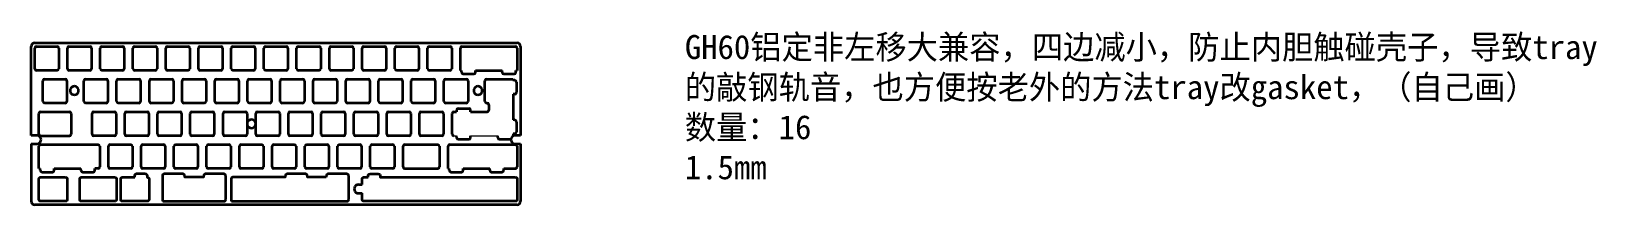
# Model space of a CAD drawing. Header units: millimetres. Extents: x 0 to 911, y 18 to 119.
import ezdxf

# ---------------------------------------------------------------- set-up
doc = ezdxf.new("R2010")
doc.units = ezdxf.units.MM
doc.layers.get('0').update_dxf_attribs({"lineweight": 35})
doc.layers.add('剖面线层', color=4, linetype='Continuous', lineweight=18)
doc.layers.add('尺寸线层', color=3, linetype='Continuous', lineweight=18)

msp = doc.modelspace()

# ---------------------------------------------------------------- linework, layer by layer
at = {"color": 0}
for p, q in [((0, 58.23), (0, 110.03)), ((2, 112.03), (282.7, 112.03)), ((3, 110.03), (15, 110.03)), ((22.05, 110.03), (34.05, 110.03)), ((41.1, 110.03), (53.1, 110.03)), ((60.15, 110.03), (72.15, 110.03)), ((79.2, 110.03), (91.2, 110.03)), ((98.25, 110.03), (110.25, 110.03)), ((284.7, 110.03), (284.7, 58.23)), ((2, 97.03), (2, 109.03)), ((16, 109.03), (16, 97.03)), ((21.05, 97.03), (21.05, 109.03)), ((35.05, 109.03), (35.05, 97.03)), ((40.1, 97.03), (40.1, 109.03)), ((54.1, 109.03), (54.1, 97.03)), ((59.15, 97.03), (59.15, 109.03)), ((73.15, 109.03), (73.15, 97.03)), ((78.2, 97.03), (78.2, 109.03)), ((92.2, 109.03), (92.2, 97.03)), ((97.25, 97.03), (97.25, 109.03)), ((111.25, 109.03), (111.25, 97.03)), ((249.65, 96.03), (249.65, 109.03)), ((282.7, 109.03), (282.7, 96.03)), ((15, 96.03), (3, 96.03)), ((34.05, 96.03), (22.05, 96.03)), ((53.1, 96.03), (41.1, 96.03)), ((72.15, 96.03), (60.15, 96.03)), ((91.2, 96.03), (79.2, 96.03)), ((110.25, 96.03), (98.25, 96.03)), ((22.67, 85.1), (22.55, 84.33)), ((22.67, 85.1), (22.55, 84.33)), ((22.67, 85.1), (22.55, 84.33)), ((22.67, 85.1), (22.55, 84.33)), ((22.67, 85.1), (22.55, 84.33)), ((22.67, 85.1), (22.55, 84.33)), ((22.55, 84.33), (22.67, 83.55)), ((22.55, 84.33), (22.67, 83.55)), ((22.55, 84.33), (22.67, 83.55)), ((22.55, 84.33), (22.67, 83.55)), ((22.55, 84.33), (22.67, 83.55)), ((22.55, 84.33), (22.67, 83.55)), ((23.03, 85.8), (22.67, 85.1)), ((23.03, 85.8), (22.67, 85.1)), ((23.03, 85.8), (22.67, 85.1)), ((23.03, 85.8), (22.67, 85.1)), ((23.03, 85.8), (22.67, 85.1)), ((23.03, 85.8), (22.67, 85.1)), ((22.67, 83.55), (23.03, 82.86)), ((22.67, 83.55), (23.03, 82.86)), ((22.67, 83.55), (23.03, 82.86)), ((22.67, 83.55), (23.03, 82.86)), ((22.67, 83.55), (23.03, 82.86)), ((22.67, 83.55), (23.03, 82.86)), ((23.58, 86.35), (23.03, 85.8)), ((23.58, 86.35), (23.03, 85.8)), ((23.58, 86.35), (23.03, 85.8)), ((23.58, 86.35), (23.03, 85.8)), ((23.58, 86.35), (23.03, 85.8)), ((23.58, 86.35), (23.03, 85.8)), ((23.03, 82.86), (23.58, 82.3)), ((23.03, 82.86), (23.58, 82.3)), ((23.03, 82.86), (23.58, 82.3)), ((23.03, 82.86), (23.58, 82.3)), ((23.03, 82.86), (23.58, 82.3)), ((23.03, 82.86), (23.58, 82.3)), ((24.28, 86.7), (23.58, 86.35)), ((24.28, 86.7), (23.58, 86.35)), ((24.28, 86.7), (23.58, 86.35)), ((24.28, 86.7), (23.58, 86.35)), ((24.28, 86.7), (23.58, 86.35)), ((24.28, 86.7), (23.58, 86.35)), ((23.58, 82.3), (24.28, 81.95)), ((23.58, 82.3), (24.28, 81.95)), ((23.58, 82.3), (24.28, 81.95)), ((23.58, 82.3), (24.28, 81.95)), ((23.58, 82.3), (24.28, 81.95)), ((23.58, 82.3), (24.28, 81.95)), ((25.05, 86.83), (24.28, 86.7)), ((25.05, 86.83), (24.28, 86.7)), ((25.05, 86.83), (24.28, 86.7)), ((25.05, 86.83), (24.28, 86.7)), ((25.05, 86.83), (24.28, 86.7)), ((25.05, 86.83), (24.28, 86.7)), ((25.82, 86.7), (25.05, 86.83)), ((25.82, 86.7), (25.05, 86.83)), ((25.82, 86.7), (25.05, 86.83)), ((25.82, 86.7), (25.05, 86.83)), ((25.82, 86.7), (25.05, 86.83)), ((25.82, 86.7), (25.05, 86.83)), ((26.52, 86.35), (25.82, 86.7)), ((26.52, 86.35), (25.82, 86.7)), ((26.52, 86.35), (25.82, 86.7)), ((26.52, 86.35), (25.82, 86.7)), ((26.52, 86.35), (25.82, 86.7)), ((26.52, 86.35), (25.82, 86.7)), ((25.82, 81.95), (26.52, 82.3)), ((25.82, 81.95), (26.52, 82.3)), ((25.82, 81.95), (26.52, 82.3)), ((25.82, 81.95), (26.52, 82.3)), ((25.82, 81.95), (26.52, 82.3)), ((25.82, 81.95), (26.52, 82.3)), ((27.07, 85.8), (26.52, 86.35)), ((27.07, 85.8), (26.52, 86.35)), ((27.07, 85.8), (26.52, 86.35)), ((27.07, 85.8), (26.52, 86.35)), ((27.07, 85.8), (26.52, 86.35)), ((27.07, 85.8), (26.52, 86.35)), ((26.52, 82.3), (27.07, 82.86)), ((26.52, 82.3), (27.07, 82.86)), ((26.52, 82.3), (27.07, 82.86)), ((26.52, 82.3), (27.07, 82.86)), ((26.52, 82.3), (27.07, 82.86)), ((26.52, 82.3), (27.07, 82.86)), ((27.43, 85.1), (27.07, 85.8)), ((27.43, 85.1), (27.07, 85.8)), ((27.43, 85.1), (27.07, 85.8)), ((27.43, 85.1), (27.07, 85.8)), ((27.43, 85.1), (27.07, 85.8)), ((27.43, 85.1), (27.07, 85.8)), ((27.07, 82.86), (27.43, 83.55)), ((27.07, 82.86), (27.43, 83.55)), ((27.07, 82.86), (27.43, 83.55)), ((27.07, 82.86), (27.43, 83.55)), ((27.07, 82.86), (27.43, 83.55)), ((27.07, 82.86), (27.43, 83.55)), ((27.55, 84.33), (27.43, 85.1)), ((27.55, 84.33), (27.43, 85.1)), ((27.55, 84.33), (27.43, 85.1)), ((27.55, 84.33), (27.43, 85.1)), ((27.55, 84.33), (27.43, 85.1)), ((27.55, 84.33), (27.43, 85.1)), ((27.43, 83.55), (27.55, 84.33)), ((27.43, 83.55), (27.55, 84.33)), ((27.43, 83.55), (27.55, 84.33)), ((27.43, 83.55), (27.55, 84.33)), ((27.43, 83.55), (27.55, 84.33)), ((27.43, 83.55), (27.55, 84.33)), ((257.52, 85.1), (257.4, 84.33)), ((257.52, 85.1), (257.4, 84.33)), ((257.52, 85.1), (257.4, 84.33)), ((257.52, 85.1), (257.4, 84.33)), ((257.52, 85.1), (257.4, 84.33)), ((257.52, 85.1), (257.4, 84.33)), ((257.4, 84.33), (257.52, 83.55)), ((257.4, 84.33), (257.52, 83.55)), ((257.4, 84.33), (257.52, 83.55)), ((257.4, 84.33), (257.52, 83.55)), ((257.4, 84.33), (257.52, 83.55)), ((257.4, 84.33), (257.52, 83.55)), ((257.88, 85.8), (257.52, 85.1)), ((257.88, 85.8), (257.52, 85.1)), ((257.88, 85.8), (257.52, 85.1)), ((257.88, 85.8), (257.52, 85.1)), ((257.88, 85.8), (257.52, 85.1)), ((257.88, 85.8), (257.52, 85.1)), ((257.52, 83.55), (257.88, 82.86)), ((257.52, 83.55), (257.88, 82.86)), ((257.52, 83.55), (257.88, 82.86)), ((257.52, 83.55), (257.88, 82.86)), ((257.52, 83.55), (257.88, 82.86)), ((257.52, 83.55), (257.88, 82.86)), ((258.43, 86.35), (257.88, 85.8)), ((258.43, 86.35), (257.88, 85.8)), ((258.43, 86.35), (257.88, 85.8)), ((258.43, 86.35), (257.88, 85.8)), ((258.43, 86.35), (257.88, 85.8)), ((258.43, 86.35), (257.88, 85.8)), ((257.88, 82.86), (258.43, 82.3)), ((257.88, 82.86), (258.43, 82.3)), ((257.88, 82.86), (258.43, 82.3)), ((257.88, 82.86), (258.43, 82.3)), ((257.88, 82.86), (258.43, 82.3)), ((257.88, 82.86), (258.43, 82.3)), ((259.13, 86.7), (258.43, 86.35)), ((259.13, 86.7), (258.43, 86.35)), ((259.13, 86.7), (258.43, 86.35)), ((259.13, 86.7), (258.43, 86.35)), ((259.13, 86.7), (258.43, 86.35)), ((259.13, 86.7), (258.43, 86.35)), ((258.43, 82.3), (259.13, 81.95)), ((258.43, 82.3), (259.13, 81.95)), ((258.43, 82.3), (259.13, 81.95)), ((258.43, 82.3), (259.13, 81.95)), ((258.43, 82.3), (259.13, 81.95)), ((258.43, 82.3), (259.13, 81.95)), ((259.9, 86.83), (259.13, 86.7)), ((259.9, 86.83), (259.13, 86.7)), ((259.9, 86.83), (259.13, 86.7)), ((259.9, 86.83), (259.13, 86.7)), ((259.9, 86.83), (259.13, 86.7)), ((259.9, 86.83), (259.13, 86.7)), ((260.67, 86.7), (259.9, 86.83)), ((260.67, 86.7), (259.9, 86.83)), ((260.67, 86.7), (259.9, 86.83)), ((260.67, 86.7), (259.9, 86.83)), ((260.67, 86.7), (259.9, 86.83)), ((260.67, 86.7), (259.9, 86.83)), ((261.37, 86.35), (260.67, 86.7)), ((261.37, 86.35), (260.67, 86.7)), ((261.37, 86.35), (260.67, 86.7)), ((261.37, 86.35), (260.67, 86.7)), ((261.37, 86.35), (260.67, 86.7)), ((261.37, 86.35), (260.67, 86.7)), ((260.67, 81.95), (261.37, 82.3)), ((260.67, 81.95), (261.37, 82.3)), ((260.67, 81.95), (261.37, 82.3)), ((260.67, 81.95), (261.37, 82.3)), ((260.67, 81.95), (261.37, 82.3)), ((260.67, 81.95), (261.37, 82.3)), ((261.92, 85.8), (261.37, 86.35)), ((261.92, 85.8), (261.37, 86.35)), ((261.92, 85.8), (261.37, 86.35)), ((261.92, 85.8), (261.37, 86.35)), ((261.92, 85.8), (261.37, 86.35)), ((261.92, 85.8), (261.37, 86.35)), ((261.37, 82.3), (261.92, 82.86)), ((261.37, 82.3), (261.92, 82.86)), ((261.37, 82.3), (261.92, 82.86)), ((261.37, 82.3), (261.92, 82.86)), ((261.37, 82.3), (261.92, 82.86)), ((261.37, 82.3), (261.92, 82.86)), ((262.28, 85.1), (261.92, 85.8)), ((262.28, 85.1), (261.92, 85.8)), ((262.28, 85.1), (261.92, 85.8)), ((262.28, 85.1), (261.92, 85.8)), ((262.28, 85.1), (261.92, 85.8)), ((262.28, 85.1), (261.92, 85.8)), ((261.92, 82.86), (262.28, 83.55)), ((261.92, 82.86), (262.28, 83.55)), ((261.92, 82.86), (262.28, 83.55)), ((261.92, 82.86), (262.28, 83.55)), ((261.92, 82.86), (262.28, 83.55)), ((261.92, 82.86), (262.28, 83.55)), ((262.4, 84.33), (262.28, 85.1)), ((262.4, 84.33), (262.28, 85.1)), ((262.4, 84.33), (262.28, 85.1)), ((262.4, 84.33), (262.28, 85.1)), ((262.4, 84.33), (262.28, 85.1)), ((262.4, 84.33), (262.28, 85.1)), ((262.28, 83.55), (262.4, 84.33)), ((262.28, 83.55), (262.4, 84.33)), ((262.28, 83.55), (262.4, 84.33)), ((262.28, 83.55), (262.4, 84.33)), ((262.28, 83.55), (262.4, 84.33)), ((262.28, 83.55), (262.4, 84.33)), ((263.94, 77.98), (263.94, 89.98)), ((24.28, 81.95), (25.05, 81.82)), ((24.28, 81.95), (25.05, 81.82)), ((24.28, 81.95), (25.05, 81.82)), ((24.28, 81.95), (25.05, 81.82)), ((24.28, 81.95), (25.05, 81.82)), ((24.28, 81.95), (25.05, 81.82)), ((25.05, 81.82), (25.82, 81.95)), ((25.05, 81.82), (25.82, 81.95)), ((25.05, 81.82), (25.82, 81.95)), ((25.05, 81.82), (25.82, 81.95)), ((25.05, 81.82), (25.82, 81.95)), ((25.05, 81.82), (25.82, 81.95)), ((259.13, 81.95), (259.9, 81.82)), ((259.13, 81.95), (259.9, 81.82)), ((259.13, 81.95), (259.9, 81.82)), ((259.13, 81.95), (259.9, 81.82)), ((259.13, 81.95), (259.9, 81.82)), ((259.13, 81.95), (259.9, 81.82)), ((259.9, 81.82), (260.67, 81.95)), ((259.9, 81.82), (260.67, 81.95)), ((259.9, 81.82), (260.67, 81.95)), ((259.9, 81.82), (260.67, 81.95)), ((259.9, 81.82), (260.67, 81.95)), ((259.9, 81.82), (260.67, 81.95)), ((4.38, 58.93), (4.38, 70.93)), ((23.14, 70.93), (23.14, 58.93)), ((125.67, 65.7), (125.55, 64.93)), ((125.67, 65.7), (125.55, 64.93)), ((125.67, 65.7), (125.55, 64.93)), ((125.67, 65.7), (125.55, 64.93)), ((125.67, 65.7), (125.55, 64.93)), ((125.67, 65.7), (125.55, 64.93)), ((125.55, 64.93), (125.67, 64.15)), ((125.55, 64.93), (125.67, 64.15)), ((125.55, 64.93), (125.67, 64.15)), ((125.55, 64.93), (125.67, 64.15)), ((125.55, 64.93), (125.67, 64.15)), ((125.55, 64.93), (125.67, 64.15)), ((126.03, 66.39), (125.67, 65.7)), ((126.03, 66.39), (125.67, 65.7)), ((126.03, 66.39), (125.67, 65.7)), ((126.03, 66.39), (125.67, 65.7)), ((126.03, 66.39), (125.67, 65.7)), ((126.03, 66.39), (125.67, 65.7)), ((125.67, 64.15), (126.03, 63.46)), ((125.67, 64.15), (126.03, 63.46)), ((125.67, 64.15), (126.03, 63.46)), ((125.67, 64.15), (126.03, 63.46)), ((125.67, 64.15), (126.03, 63.46)), ((125.67, 64.15), (126.03, 63.46)), ((126.58, 66.95), (126.03, 66.39)), ((126.58, 66.95), (126.03, 66.39)), ((126.58, 66.95), (126.03, 66.39)), ((126.58, 66.95), (126.03, 66.39)), ((126.58, 66.95), (126.03, 66.39)), ((126.58, 66.95), (126.03, 66.39)), ((127.28, 67.3), (126.58, 66.95)), ((127.28, 67.3), (126.58, 66.95)), ((127.28, 67.3), (126.58, 66.95)), ((127.28, 67.3), (126.58, 66.95)), ((127.28, 67.3), (126.58, 66.95)), ((127.28, 67.3), (126.58, 66.95)), ((128.05, 67.43), (127.28, 67.3)), ((128.05, 67.43), (127.28, 67.3)), ((128.05, 67.43), (127.28, 67.3)), ((128.05, 67.43), (127.28, 67.3)), ((128.05, 67.43), (127.28, 67.3)), ((128.05, 67.43), (127.28, 67.3)), ((128.82, 67.3), (128.05, 67.43)), ((128.82, 67.3), (128.05, 67.43)), ((128.82, 67.3), (128.05, 67.43)), ((128.82, 67.3), (128.05, 67.43)), ((128.82, 67.3), (128.05, 67.43)), ((128.82, 67.3), (128.05, 67.43)), ((129.52, 66.95), (128.82, 67.3)), ((129.52, 66.95), (128.82, 67.3)), ((129.52, 66.95), (128.82, 67.3)), ((129.52, 66.95), (128.82, 67.3)), ((129.52, 66.95), (128.82, 67.3)), ((129.52, 66.95), (128.82, 67.3)), ((130.07, 66.39), (129.52, 66.95)), ((130.07, 66.39), (129.52, 66.95)), ((130.07, 66.39), (129.52, 66.95)), ((130.07, 66.39), (129.52, 66.95)), ((130.07, 66.39), (129.52, 66.95)), ((130.07, 66.39), (129.52, 66.95)), ((130.43, 65.7), (130.07, 66.39)), ((130.43, 65.7), (130.07, 66.39)), ((130.43, 65.7), (130.07, 66.39)), ((130.43, 65.7), (130.07, 66.39)), ((130.43, 65.7), (130.07, 66.39)), ((130.43, 65.7), (130.07, 66.39)), ((130.07, 63.46), (130.43, 64.15)), ((130.07, 63.46), (130.43, 64.15)), ((130.07, 63.46), (130.43, 64.15)), ((130.07, 63.46), (130.43, 64.15)), ((130.07, 63.46), (130.43, 64.15)), ((130.07, 63.46), (130.43, 64.15)), ((130.55, 64.93), (130.43, 65.7)), ((130.55, 64.93), (130.43, 65.7)), ((130.55, 64.93), (130.43, 65.7)), ((130.55, 64.93), (130.43, 65.7)), ((130.55, 64.93), (130.43, 65.7)), ((130.55, 64.93), (130.43, 65.7)), ((130.43, 64.15), (130.55, 64.93)), ((130.43, 64.15), (130.55, 64.93)), ((130.43, 64.15), (130.55, 64.93)), ((130.43, 64.15), (130.55, 64.93)), ((130.43, 64.15), (130.55, 64.93)), ((130.43, 64.15), (130.55, 64.93)), ((244.89, 58.93), (244.89, 70.93)), ((3.16, 58.23), (0, 58.23)), ((3.94, 58.1), (3.16, 58.23)), ((4.63, 57.75), (3.94, 58.1)), ((5.18, 57.2), (4.63, 57.75)), ((5.54, 56.5), (5.18, 57.2)), ((5.18, 54.26), (5.54, 54.95)), ((5.66, 55.73), (5.54, 56.5)), ((5.54, 54.95), (5.66, 55.73)), ((126.03, 63.46), (126.58, 62.9)), ((126.03, 63.46), (126.58, 62.9)), ((126.03, 63.46), (126.58, 62.9)), ((126.03, 63.46), (126.58, 62.9)), ((126.03, 63.46), (126.58, 62.9)), ((126.03, 63.46), (126.58, 62.9)), ((126.58, 62.9), (127.28, 62.55)), ((126.58, 62.9), (127.28, 62.55)), ((126.58, 62.9), (127.28, 62.55)), ((126.58, 62.9), (127.28, 62.55)), ((126.58, 62.9), (127.28, 62.55)), ((126.58, 62.9), (127.28, 62.55)), ((127.28, 62.55), (128.05, 62.42)), ((127.28, 62.55), (128.05, 62.42)), ((127.28, 62.55), (128.05, 62.42)), ((127.28, 62.55), (128.05, 62.42)), ((127.28, 62.55), (128.05, 62.42)), ((127.28, 62.55), (128.05, 62.42)), ((128.05, 62.42), (128.82, 62.55)), ((128.05, 62.42), (128.82, 62.55)), ((128.05, 62.42), (128.82, 62.55)), ((128.05, 62.42), (128.82, 62.55)), ((128.05, 62.42), (128.82, 62.55)), ((128.05, 62.42), (128.82, 62.55)), ((128.82, 62.55), (129.52, 62.9)), ((128.82, 62.55), (129.52, 62.9)), ((128.82, 62.55), (129.52, 62.9)), ((128.82, 62.55), (129.52, 62.9)), ((128.82, 62.55), (129.52, 62.9)), ((128.82, 62.55), (129.52, 62.9)), ((129.52, 62.9), (130.07, 63.46)), ((129.52, 62.9), (130.07, 63.46)), ((129.52, 62.9), (130.07, 63.46)), ((129.52, 62.9), (130.07, 63.46)), ((129.52, 62.9), (130.07, 63.46)), ((129.52, 62.9), (130.07, 63.46)), ((279.16, 56.5), (279.04, 55.73)), ((279.04, 55.73), (279.16, 54.95)), ((279.51, 57.2), (279.16, 56.5)), ((279.16, 54.95), (279.51, 54.26)), ((280.07, 57.75), (279.51, 57.2)), ((280.76, 58.1), (280.07, 57.75)), ((281.54, 58.23), (280.76, 58.1)), ((284.7, 58.23), (281.54, 58.23)), ((0, 53.23), (3.16, 53.23)), ((3.16, 53.23), (3.94, 53.35)), ((3.94, 53.35), (4.63, 53.7)), ((4.38, 38.88), (4.38, 51.88)), ((4.63, 53.7), (5.18, 54.26)), ((39.81, 51.88), (39.81, 39.88)), ((216.31, 39.88), (216.31, 51.88)), ((242.5, 39.88), (242.5, 51.88)), ((242.5, 38.88), (242.5, 51.88)), ((279.51, 54.26), (280.07, 53.7)), ((280.07, 53.7), (280.76, 53.35)), ((280.76, 53.35), (281.54, 53.23)), ((281.54, 53.23), (284.7, 53.23)), ((282.7, 51.88), (282.7, 39.88)), ((284.7, 53.23), (284.7, 19.83)), ((187.97, 27.8), (187.85, 27.03)), ((187.97, 27.8), (187.85, 27.03)), ((187.97, 27.8), (187.85, 27.03)), ((187.97, 27.8), (187.85, 27.03)), ((187.97, 27.8), (187.85, 27.03)), ((188.33, 28.5), (187.97, 27.8)), ((188.33, 28.5), (187.97, 27.8)), ((188.33, 28.5), (187.97, 27.8)), ((188.33, 28.5), (187.97, 27.8)), ((188.33, 28.5), (187.97, 27.8)), ((188.88, 29.05), (188.33, 28.5)), ((188.88, 29.05), (188.33, 28.5)), ((188.88, 29.05), (188.33, 28.5)), ((188.88, 29.05), (188.33, 28.5)), ((188.88, 29.05), (188.33, 28.5)), ((189.58, 29.4), (188.88, 29.05)), ((189.58, 29.4), (188.88, 29.05)), ((189.58, 29.4), (188.88, 29.05)), ((189.58, 29.4), (188.88, 29.05)), ((189.58, 29.4), (188.88, 29.05)), ((189.58, 29.4), (189.03, 29.13)), ((190.35, 29.53), (189.58, 29.4)), ((190.35, 29.53), (189.58, 29.4)), ((190.35, 29.53), (189.58, 29.4)), ((190.35, 29.53), (189.58, 29.4)), ((190.35, 29.53), (189.58, 29.4)), ((190.35, 29.53), (189.58, 29.4)), ((187.85, 27.03), (187.97, 26.25)), ((187.85, 27.03), (187.97, 26.25)), ((187.85, 27.03), (187.97, 26.25)), ((187.85, 27.03), (187.97, 26.25)), ((187.85, 27.03), (187.97, 26.25)), ((187.97, 26.25), (188.33, 25.56)), ((187.97, 26.25), (188.33, 25.56)), ((187.97, 26.25), (188.33, 25.56)), ((187.97, 26.25), (188.33, 25.56)), ((187.97, 26.25), (188.33, 25.56)), ((188.33, 25.56), (188.88, 25)), ((188.33, 25.56), (188.88, 25)), ((188.33, 25.56), (188.88, 25)), ((188.33, 25.56), (188.88, 25)), ((188.33, 25.56), (188.88, 25)), ((188.88, 25), (189.58, 24.65)), ((188.88, 25), (189.58, 24.65)), ((188.88, 25), (189.58, 24.65)), ((188.88, 25), (189.58, 24.65)), ((188.88, 25), (189.58, 24.65)), ((189.58, 24.65), (190.35, 24.53)), ((189.58, 24.65), (190.35, 24.53)), ((189.58, 24.65), (190.35, 24.53)), ((189.58, 24.65), (190.35, 24.53)), ((189.58, 24.65), (190.35, 24.53)), ((190.34, 24.53), (190.35, 24.53)), ((190.35, 24.53), (190.36, 24.53)), ((282.7, 17.83), (2, 17.83))]:
    msp.add_line(p, q, dxfattribs=at)
for p, q in [((117.3, 110.03), (129.3, 110.03)), ((136.35, 110.03), (148.35, 110.03)), ((155.4, 110.03), (167.4, 110.03)), ((174.45, 110.03), (186.45, 110.03)), ((193.5, 110.03), (205.5, 110.03)), ((212.55, 110.03), (224.55, 110.03)), ((231.6, 110.03), (243.6, 110.03)), ((250.65, 110.03), (281.7, 110.03)), ((116.3, 97.03), (116.3, 109.03)), ((130.3, 109.03), (130.3, 97.03)), ((135.35, 97.03), (135.35, 109.03)), ((149.35, 109.03), (149.35, 97.03)), ((154.4, 97.03), (154.4, 109.03)), ((168.4, 109.03), (168.4, 97.03)), ((173.45, 97.03), (173.45, 109.03)), ((187.45, 109.03), (187.45, 97.03)), ((192.5, 97.03), (192.5, 109.03)), ((206.5, 109.03), (206.5, 97.03)), ((211.55, 97.03), (211.55, 109.03)), ((225.55, 109.03), (225.55, 97.03)), ((230.6, 97.03), (230.6, 109.03)), ((244.6, 109.03), (244.6, 97.03)), ((129.3, 96.03), (117.3, 96.03)), ((148.35, 96.03), (136.35, 96.03)), ((167.4, 96.03), (155.4, 96.03)), ((186.45, 96.03), (174.45, 96.03)), ((205.5, 96.03), (193.5, 96.03)), ((224.55, 96.03), (212.55, 96.03)), ((243.6, 96.03), (231.6, 96.03)), ((250.36, 96.03), (249.65, 96.03)), ((250.36, 95.5), (250.36, 96.03)), ((258.49, 95.03), (258.49, 96.03)), ((273.88, 95.01), (273.88, 96.03)), ((273.88, 95.01), (273.88, 95.03)), ((274.88, 94.01), (281, 94.01)), ((282, 96.03), (282.7, 96.03)), ((282, 95.01), (282, 96.03)), ((282, 95.01), (282, 95.02)), ((6.76, 77.98), (6.76, 89.98)), ((7.76, 90.98), (19.76, 90.98)), ((20.76, 89.98), (20.76, 77.98)), ((30.57, 77.98), (30.57, 89.98)), ((31.57, 90.98), (43.57, 90.98)), ((44.57, 89.98), (44.57, 77.98)), ((49.63, 77.98), (49.63, 89.98)), ((50.63, 90.98), (62.63, 90.98)), ((63.63, 89.98), (63.63, 77.98)), ((68.68, 77.98), (68.68, 89.98)), ((69.68, 90.98), (81.68, 90.98)), ((82.68, 89.98), (82.68, 77.98)), ((87.73, 77.98), (87.73, 89.98)), ((88.73, 90.98), (100.73, 90.98)), ((101.73, 89.98), (101.73, 77.98)), ((106.77, 77.98), (106.77, 89.98)), ((107.77, 90.98), (119.77, 90.98)), ((120.77, 89.98), (120.77, 77.98)), ((125.82, 77.98), (125.82, 89.98)), ((126.82, 90.98), (138.83, 90.98)), ((139.83, 89.98), (139.83, 77.98)), ((144.87, 77.98), (144.87, 89.98)), ((145.87, 90.98), (157.87, 90.98)), ((158.87, 89.98), (158.87, 77.98)), ((163.92, 77.98), (163.92, 89.98)), ((164.92, 90.98), (176.93, 90.98)), ((177.93, 89.98), (177.93, 77.98)), ((182.97, 77.98), (182.97, 89.98)), ((183.97, 90.98), (195.98, 90.98)), ((196.98, 89.98), (196.98, 77.98)), ((202.02, 77.98), (202.02, 89.98)), ((203.02, 90.98), (215.02, 90.98)), ((216.02, 89.98), (216.02, 77.98)), ((221.07, 77.98), (221.07, 89.98)), ((222.07, 90.98), (234.08, 90.98)), ((235.08, 89.98), (235.08, 77.98)), ((240.12, 77.98), (240.12, 89.98)), ((241.12, 90.98), (253.12, 90.98)), ((254.12, 89.98), (254.12, 77.98)), ((264.94, 90.98), (280.17, 90.98)), ((280.17, 90.98), (280.17, 90.28)), ((281.28, 90.28), (280.17, 90.28)), ((280.28, 82.15), (280.28, 67.17)), ((281.28, 82.15), (280.28, 82.15)), ((282.28, 89.28), (282.28, 83.15)), ((19.76, 76.98), (7.76, 76.98)), ((43.57, 76.98), (31.57, 76.98)), ((62.63, 76.98), (50.63, 76.98)), ((81.68, 76.98), (69.68, 76.98)), ((100.73, 76.98), (88.73, 76.98)), ((119.77, 76.98), (107.77, 76.98)), ((138.83, 76.98), (126.82, 76.98)), ((157.87, 76.98), (145.87, 76.98)), ((176.93, 76.98), (164.92, 76.98)), ((195.98, 76.98), (183.97, 76.98)), ((215.02, 76.98), (203.02, 76.98)), ((234.08, 76.98), (222.07, 76.98)), ((253.12, 76.98), (241.12, 76.98)), ((247.49, 72.93), (247.49, 71.93)), ((248.49, 73.93), (254.61, 73.93)), ((255.61, 71.93), (255.61, 72.93)), ((264.94, 76.98), (265.28, 76.98)), ((266.28, 75.98), (266.28, 72.93)), ((5.38, 71.93), (22.14, 71.93)), ((35.34, 58.93), (35.34, 70.93)), ((36.34, 71.93), (48.34, 71.93)), ((49.34, 70.93), (49.34, 58.93)), ((54.39, 58.93), (54.39, 70.93)), ((55.39, 71.93), (67.39, 71.93)), ((68.39, 70.93), (68.39, 58.93)), ((73.44, 58.93), (73.44, 70.93)), ((74.44, 71.93), (86.44, 71.93)), ((87.44, 70.93), (87.44, 58.93)), ((92.49, 58.93), (92.49, 70.93)), ((93.49, 71.93), (105.49, 71.93)), ((106.49, 70.93), (106.49, 58.93)), ((111.54, 58.93), (111.54, 70.93)), ((112.54, 71.93), (124.54, 71.93)), ((125.54, 70.93), (125.54, 58.93)), ((130.59, 58.93), (130.59, 70.93)), ((131.59, 71.93), (143.59, 71.93)), ((144.59, 70.93), (144.59, 58.93)), ((149.64, 58.93), (149.64, 70.93)), ((150.64, 71.93), (162.64, 71.93)), ((163.64, 70.93), (163.64, 58.93)), ((168.69, 58.93), (168.69, 70.93)), ((169.69, 71.93), (181.69, 71.93)), ((182.69, 70.93), (182.69, 58.93)), ((187.74, 58.93), (187.74, 70.93)), ((188.74, 71.93), (200.74, 71.93)), ((201.74, 70.93), (201.74, 58.93)), ((206.79, 58.93), (206.79, 70.93)), ((207.79, 71.93), (219.79, 71.93)), ((220.79, 70.93), (220.79, 58.93)), ((225.84, 58.93), (225.84, 70.93)), ((226.84, 71.93), (238.84, 71.93)), ((239.84, 70.93), (239.84, 58.93)), ((245.89, 71.93), (247.49, 71.93)), ((255.61, 71.93), (265.28, 71.93)), ((281.28, 67.17), (280.28, 67.17)), ((282.28, 66.17), (282.28, 60.11)), ((5.38, 57.93), (22.14, 57.93)), ((48.34, 57.93), (36.34, 57.93)), ((67.39, 57.93), (55.39, 57.93)), ((86.44, 57.93), (74.44, 57.93)), ((105.49, 57.93), (93.49, 57.93)), ((124.54, 57.93), (112.54, 57.93)), ((143.59, 57.93), (131.59, 57.93)), ((162.64, 57.93), (150.64, 57.93)), ((181.69, 57.93), (169.69, 57.93)), ((200.74, 57.93), (188.74, 57.93)), ((219.79, 57.93), (207.79, 57.93)), ((238.84, 57.93), (226.84, 57.93)), ((247.49, 56.91), (247.49, 57.93)), ((255.61, 56.91), (255.61, 57.93)), ((271.41, 56.91), (271.41, 57.93)), ((280.28, 59.11), (280.28, 57.85)), ((281.28, 59.11), (280.28, 59.11)), ((5.38, 52.88), (38.81, 52.88)), ((44.86, 39.88), (44.86, 51.88)), ((45.86, 52.88), (57.86, 52.88)), ((58.86, 51.88), (58.86, 39.88)), ((63.91, 39.88), (63.91, 51.88)), ((64.91, 52.88), (76.91, 52.88)), ((77.91, 51.88), (77.91, 39.88)), ((82.96, 39.88), (82.96, 51.88)), ((83.96, 52.88), (95.96, 52.88)), ((96.96, 51.88), (96.96, 39.88)), ((102.01, 39.88), (102.01, 51.88)), ((103.01, 52.88), (115.01, 52.88)), ((116.01, 51.88), (116.01, 39.88)), ((121.06, 39.88), (121.06, 51.88)), ((122.06, 52.88), (134.06, 52.88)), ((135.06, 51.88), (135.06, 39.88)), ((140.11, 39.88), (140.11, 51.88)), ((141.11, 52.88), (153.11, 52.88)), ((154.11, 51.88), (154.11, 39.88)), ((159.16, 39.88), (159.16, 51.88)), ((160.16, 52.88), (172.16, 52.88)), ((173.16, 51.88), (173.16, 39.88)), ((178.21, 39.88), (178.21, 51.88)), ((179.21, 52.88), (191.21, 52.88)), ((192.21, 51.88), (192.21, 39.88)), ((197.26, 39.88), (197.26, 51.88)), ((198.26, 52.88), (210.26, 52.88)), ((211.26, 51.88), (211.26, 39.88)), ((217.31, 52.88), (236.46, 52.88)), ((237.46, 51.88), (237.46, 39.88)), ((243.5, 52.88), (274.56, 52.88)), ((4.38, 38.88), (5.21, 38.88)), ((5.21, 38.25), (5.21, 38.88)), ((13.34, 37.86), (13.34, 38.88)), ((28.9, 37.88), (28.9, 38.88)), ((38.81, 38.88), (37.02, 38.88)), ((37.02, 37.86), (37.02, 38.88)), ((57.86, 38.88), (45.86, 38.88)), ((76.91, 38.88), (64.91, 38.88)), ((95.96, 38.88), (83.96, 38.88)), ((115.01, 38.88), (103.01, 38.88)), ((134.06, 38.88), (122.06, 38.88)), ((153.11, 38.88), (141.11, 38.88)), ((172.16, 38.88), (160.16, 38.88)), ((191.21, 38.88), (179.21, 38.88)), ((210.26, 38.88), (198.26, 38.88)), ((217.31, 38.88), (236.46, 38.88)), ((243.21, 38.88), (242.5, 38.88)), ((243.21, 38.35), (243.21, 38.88)), ((251.34, 37.86), (251.34, 38.88)), ((266.73, 37.88), (266.73, 38.88)), ((266.73, 37.86), (266.73, 37.88)), ((267.73, 36.86), (273.86, 36.86)), ((274.86, 38.88), (281.7, 38.88)), ((274.86, 37.87), (274.86, 38.88)), ((274.86, 37.87), (274.86, 37.88)), ((274.86, 37.86), (274.86, 37.87))]:
    msp.add_line(p, q)
at = {"linetype": 'ByBlock'}
for p, q in [((250.36, 95.01), (250.36, 95.5)), ((251.36, 94.01), (257.49, 94.01)), ((258.49, 96.03), (273.88, 96.03)), ((258.49, 95.01), (258.49, 95.03)), ((248.49, 55.91), (254.61, 55.91)), ((272.41, 55.91), (279.07, 55.91)), ((0, 53.23), (0, 19.83)), ((243.5, 52.88), (281.7, 52.88)), ((5.21, 37.86), (5.21, 38.25)), ((6.21, 36.86), (12.34, 36.86)), ((13.34, 38.88), (28.9, 38.88)), ((13.34, 37.86), (13.34, 37.88)), ((28.9, 37.86), (28.9, 37.88)), ((29.9, 36.86), (36.02, 36.86)), ((37.02, 37.86), (37.02, 37.88)), ((243.21, 37.86), (243.21, 38.35)), ((243.21, 37.86), (243.21, 38.35)), ((244.21, 36.86), (250.34, 36.86)), ((251.34, 38.88), (266.73, 38.88)), ((190.35, 29.53), (192.5, 29.53)), ((190.34, 24.53), (192.5, 24.53))]:
    msp.add_line(p, q, dxfattribs=at)
for points in [[(20.93, 32.83), (20.93, 20.83, -0.414214), (19.93, 19.83), (5.4, 19.83, -0.414214), (4.4, 20.83), (4.4, 32.83, -0.414214), (5.4, 33.83), (19.93, 33.83, -0.414214)], [(49.55, 32.83), (49.55, 20.83, -0.414214), (48.55, 19.83), (29.22, 19.83, -0.414214), (28.22, 20.83), (28.22, 32.83, -0.414214), (29.22, 33.83), (48.55, 33.83, -0.414214)], [(60.24, 33.83), (60.24, 34.73, -0.414214), (61.44, 35.93), (66.2, 35.93, -0.414214), (67.4, 34.73), (67.4, 33.83), (67.49, 33.83, -0.414214), (68.49, 32.83), (68.49, 20.83, -0.414214), (67.49, 19.83), (53.03, 19.83, -0.414214), (52.03, 20.83), (52.03, 32.83, -0.414214), (53.03, 33.83)], [(111.95, 35.76), (101.44, 35.76, 0.414214), (100.24, 34.56), (100.24, 33.83), (89.31, 33.83), (89.31, 34.56, 0.414214), (88.11, 35.76), (77.47, 35.76, 0.414214), (76.27, 34.56), (76.27, 20.83, 0.414214), (77.27, 19.83), (112.15, 19.83, 0.414214), (113.15, 20.83), (113.15, 34.56, 0.414214)], [(171.62, 33.83), (160.66, 33.83), (160.66, 34.56, 0.414214), (159.46, 35.76), (148.99, 35.76, 0.414214), (147.79, 34.56), (147.79, 33.83), (117.21, 33.83, 0.414214), (116.21, 32.83), (116.21, 20.83, 0.414214), (117.21, 19.83), (183.67, 19.83, 0.414214), (184.67, 20.83), (184.67, 34.56, 0.414214), (183.47, 35.76), (172.82, 35.76, 0.414214), (171.62, 34.56)]]:
    msp.add_lwpolyline(points, format="xyb", close=True)
for points in [[(195.91, 33.83), (195.91, 34.6, -0.414214), (197.11, 35.8), (201.86, 35.8, -0.414214), (203.06, 34.6), (203.06, 33.83), (281.72, 33.83, -0.414214), (282.72, 32.83), (282.72, 20.83, -0.414214), (281.72, 19.83), (193.52, 19.83, -0.414214), (192.52, 20.83), (192.52, 24.53)], [(192.52, 29.53), (192.52, 32.83, -0.414214), (193.52, 33.83), (195.91, 33.83)]]:
    msp.add_lwpolyline(points, format="xyb")
for centre, radius, start, end in [((2, 110.03), 2, 90, 180), ((3, 109.03), 1, 90, 180), ((15, 109.03), 1, 0, 90), ((22.05, 109.03), 1, 90, 180), ((34.05, 109.03), 1, 0, 90), ((41.1, 109.03), 1, 90, 180), ((53.1, 109.03), 1, 0, 90), ((60.15, 109.03), 1, 90, 180), ((72.15, 109.03), 1, 0, 90), ((79.2, 109.03), 1, 90, 180), ((91.2, 109.03), 1, 0, 90), ((98.25, 109.03), 1, 90, 180), ((110.25, 109.03), 1, 0, 90), ((117.3, 109.03), 1, 90, 180), ((129.3, 109.03), 1, 0, 90), ((136.35, 109.03), 1, 90, 180), ((148.35, 109.03), 1, 0, 90), ((155.4, 109.03), 1, 90, 180), ((167.4, 109.03), 1, 0, 90), ((174.45, 109.03), 1, 90, 180), ((186.45, 109.03), 1, 0, 90), ((193.5, 109.03), 1, 90, 180), ((205.5, 109.03), 1, 0, 90), ((212.55, 109.03), 1, 90, 180), ((224.55, 109.03), 1, 360, 90), ((231.6, 109.03), 1, 90, 180), ((243.6, 109.03), 1, 360, 90), ((250.65, 109.03), 1, 90, 180), ((281.7, 109.03), 1, 0, 90), ((282.7, 110.03), 2, 0, 90), ((3, 97.03), 1, 180, 270), ((15, 97.03), 1, 270, 360), ((22.05, 97.03), 1, 180, 270), ((34.05, 97.03), 1, 270, 360), ((41.1, 97.03), 1, 180, 270), ((53.1, 97.03), 1, 270, 0), ((60.15, 97.03), 1, 180, 270), ((72.15, 97.03), 1, 270, 360), ((79.2, 97.03), 1, 180, 270), ((91.2, 97.03), 1, 270, 0), ((98.25, 97.03), 1, 180, 270), ((110.25, 97.03), 1, 270, 0), ((117.3, 97.03), 1, 180, 270), ((129.3, 97.03), 1, 270, 360), ((136.35, 97.03), 1, 180, 270), ((148.35, 97.03), 1, 270, 360), ((155.4, 97.03), 1, 180, 270), ((167.4, 97.03), 1, 270, 360), ((174.45, 97.03), 1, 180, 270), ((186.45, 97.03), 1, 270, 0), ((193.5, 97.03), 1, 180, 270), ((205.5, 97.03), 1, 270, 360), ((212.55, 97.03), 1, 180, 270), ((224.55, 97.03), 1, 270, 360), ((231.6, 97.03), 1, 180, 270), ((243.6, 97.03), 1, 270, 360), ((251.36, 95.01), 1, 180, 270), ((257.49, 95.01), 1, 270, 360), ((274.88, 95.01), 1, 180, 270), ((281, 95.01), 1, 270, 0), ((7.76, 89.98), 1, 90, 180), ((19.76, 89.98), 1, 0, 90), ((31.57, 89.98), 1, 90, 180), ((43.57, 89.98), 1, 0, 90), ((50.63, 89.98), 1, 90, 180), ((62.63, 89.98), 1, 0, 90), ((69.68, 89.98), 1, 90, 180), ((81.68, 89.98), 1, 0, 90), ((88.73, 89.98), 1, 90, 180), ((100.73, 89.98), 1, 0, 90), ((107.77, 89.98), 1, 90, 180), ((119.77, 89.98), 1, 0, 90), ((126.82, 89.98), 1, 90, 180), ((138.83, 89.98), 1, 0, 90), ((145.87, 89.98), 1, 90, 180), ((157.87, 89.98), 1, 0, 90), ((164.92, 89.98), 1, 90, 180), ((176.93, 89.98), 1, 360, 90), ((183.97, 89.98), 1, 90, 180), ((195.98, 89.98), 1, 0, 90), ((203.02, 89.98), 1, 90, 180), ((215.02, 89.98), 1, 0, 90), ((222.07, 89.98), 1, 90, 180), ((234.08, 89.98), 1, 0, 90), ((241.12, 89.98), 1, 90, 180), ((253.12, 89.98), 1, 360, 90), ((264.94, 89.98), 1, 90, 180), ((281.28, 89.28), 1, 0, 90), ((281.28, 83.15), 1, 270, 360), ((7.76, 77.98), 1, 180, 270), ((19.76, 77.98), 1, 270, 360), ((31.57, 77.98), 1, 180, 270), ((43.57, 77.98), 1, 270, 360), ((50.63, 77.98), 1, 180, 270), ((62.63, 77.98), 1, 270, 0), ((69.68, 77.98), 1, 180, 270), ((81.68, 77.98), 1, 270, 0), ((88.73, 77.98), 1, 180, 270), ((100.73, 77.98), 1, 270, 0), ((107.77, 77.98), 1, 180, 270), ((119.77, 77.98), 1, 270, 0), ((126.82, 77.98), 1, 180, 270), ((138.83, 77.98), 1, 270, 360), ((145.87, 77.98), 1, 180, 270), ((157.87, 77.98), 1, 270, 360), ((164.92, 77.98), 1, 180, 270), ((176.93, 77.98), 1, 270, 0), ((183.97, 77.98), 1, 180, 270), ((195.98, 77.98), 1, 270, 0), ((203.02, 77.98), 1, 180, 270), ((215.02, 77.98), 1, 270, 360), ((222.07, 77.98), 1, 180, 270), ((234.08, 77.98), 1, 270, 0), ((241.12, 77.98), 1, 180, 270), ((248.49, 72.93), 1, 90, 180), ((253.12, 77.98), 1, 270, 0), ((254.61, 72.93), 1, 360, 90), ((264.94, 77.98), 1, 180, 270), ((265.28, 75.98), 1, 0, 90), ((265.28, 72.93), 1, 270, 360), ((5.38, 70.93), 1, 90, 180), ((22.14, 70.93), 1, 0, 90), ((36.34, 70.93), 1, 90, 180), ((48.34, 70.93), 1, 0, 90), ((55.39, 70.93), 1, 90, 180), ((67.39, 70.93), 1, 0, 90), ((74.44, 70.93), 1, 90, 180), ((86.44, 70.93), 1, 0, 90), ((93.49, 70.93), 1, 90, 180), ((105.49, 70.93), 1, 0, 90), ((112.54, 70.93), 1, 90, 180), ((124.54, 70.93), 1, 0, 90), ((131.59, 70.93), 1, 90, 180), ((143.59, 70.93), 1, 0, 90), ((150.64, 70.93), 1, 90, 180), ((162.64, 70.93), 1, 0, 90), ((169.69, 70.93), 1, 90, 180), ((181.69, 70.93), 1, 0, 90), ((188.74, 70.93), 1, 90, 180), ((200.74, 70.93), 1, 0, 90), ((207.79, 70.93), 1, 90, 180), ((219.79, 70.93), 1, 0, 90), ((226.84, 70.93), 1, 90, 180), ((238.84, 70.93), 1, 0, 90), ((245.89, 70.93), 1, 90, 180), ((281.28, 66.17), 1, 0, 90), ((5.38, 58.93), 1, 180, 270), ((22.14, 58.93), 1, 270, 360), ((36.34, 58.93), 1, 180, 270), ((48.34, 58.93), 1, 270, 0), ((55.39, 58.93), 1, 180, 270), ((67.39, 58.93), 1, 270, 0), ((74.44, 58.93), 1, 180, 270), ((86.44, 58.93), 1, 270, 0), ((93.49, 58.93), 1, 180, 270), ((105.49, 58.93), 1, 270, 0), ((112.54, 58.93), 1, 180, 270), ((124.54, 58.93), 1, 270, 0), ((131.59, 58.93), 1, 180, 270), ((143.59, 58.93), 1, 270, 0), ((150.64, 58.93), 1, 180, 270), ((162.64, 58.93), 1, 270, 0), ((169.69, 58.93), 1, 180, 270), ((181.69, 58.93), 1, 270, 360), ((188.74, 58.93), 1, 180, 270), ((200.74, 58.93), 1, 270, 0), ((207.79, 58.93), 1, 180, 270), ((219.79, 58.93), 1, 270, 0), ((226.84, 58.93), 1, 180, 270), ((238.84, 58.93), 1, 270, 360), ((245.89, 58.93), 1, 180, 270), ((248.49, 56.91), 1, 180, 270), ((254.61, 56.91), 1, 270, 360), ((272.41, 56.91), 1, 180, 270), ((281.28, 60.11), 1, 270, 360), ((5.38, 51.88), 1, 90, 180), ((38.81, 51.88), 1, 0, 90), ((45.86, 51.88), 1, 90, 180), ((57.86, 51.88), 1, 360, 90), ((64.91, 51.88), 1, 90, 180), ((76.91, 51.88), 1, 0, 90), ((83.96, 51.88), 1, 90, 180), ((95.96, 51.88), 1, 360, 90), ((103.01, 51.88), 1, 90, 180), ((115.01, 51.88), 1, 0, 90), ((122.06, 51.88), 1, 90, 180), ((134.06, 51.88), 1, 0, 90), ((141.11, 51.88), 1, 90, 180), ((153.11, 51.88), 1, 0, 90), ((160.16, 51.88), 1, 90, 180), ((172.16, 51.88), 1, 0, 90), ((179.21, 51.88), 1, 90, 180), ((191.21, 51.88), 1, 0, 90), ((198.26, 51.88), 1, 90, 180), ((210.26, 51.88), 1, 0, 90), ((217.31, 51.88), 1, 90, 180), ((236.46, 51.88), 1, 0, 90), ((243.5, 51.88), 1, 90, 180), ((243.5, 51.88), 1, 90, 180), ((281.7, 51.88), 1, 0, 90), ((6.21, 37.86), 1, 180, 270), ((12.34, 37.86), 1, 270, 0), ((29.9, 37.86), 1, 180, 270), ((36.02, 37.86), 1, 270, 360), ((38.81, 39.88), 1, 270, 360), ((45.86, 39.88), 1, 180, 270), ((57.86, 39.88), 1, 270, 360), ((64.91, 39.88), 1, 180, 270), ((76.91, 39.88), 1, 270, 360), ((83.96, 39.88), 1, 180, 270), ((95.96, 39.88), 1, 270, 0), ((103.01, 39.88), 1, 180, 270), ((115.01, 39.88), 1, 270, 0), ((122.06, 39.88), 1, 180, 270), ((134.06, 39.88), 1, 270, 360), ((141.11, 39.88), 1, 180, 270), ((153.11, 39.88), 1, 270, 0), ((160.16, 39.88), 1, 180, 270), ((172.16, 39.88), 1, 270, 0), ((179.21, 39.88), 1, 180, 270), ((191.21, 39.88), 1, 270, 0), ((198.26, 39.88), 1, 180, 270), ((210.26, 39.88), 1, 270, 0), ((217.31, 39.88), 1, 180, 270), ((236.46, 39.88), 1, 270, 0), ((244.21, 37.86), 1, 180, 270), ((250.34, 37.86), 1, 270, 360), ((267.73, 37.86), 1, 180, 270), ((273.86, 37.86), 1, 270, 0), ((281.7, 39.88), 1, 270, 360), ((2, 19.83), 2, 180, 270.00056), ((282.7, 19.83), 2, 270.00056, 0)]:
    msp.add_arc(centre, radius, start, end)
at = {"layer": '剖面线层', "color": 0}
for p, q in [((245.89, 57.93), (247.49, 57.93)), ((255.61, 57.93), (271.41, 57.93)), ((270.79, 57.93), (270.79, 57.93))]:
    msp.add_line(p, q, dxfattribs=at)

# ---------------------------------------------------------------- texts
at = {"layer": '尺寸线层', "insert": (380.26, 116.66), "char_height": 14, "width": 536.9438, "attachment_point": 1}
msp.add_mtext('GH60铝定非左移大兼容，四边减小，防止内胆触碰壳子，导致tray的敲钢轨音，也方便按老外的方法tray改gasket，（自己画）\\P数量：16\\P1.5mm', dxfattribs=at)

doc.saveas('drawing.dxf')
